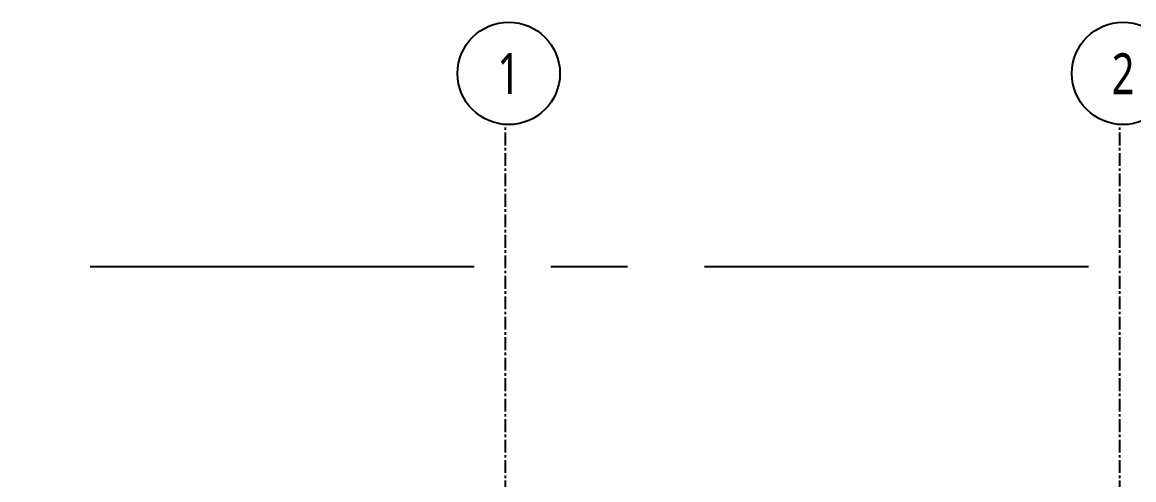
# Model space of a CAD drawing. Header units: millimetres. Extents: x -3377 to 119122, y -22007 to 15479.
# Drawn here: x 39423 to 41051, y 10810 to 11480 of the extents above; entities that cross this region are included whole.
import ezdxf
from ezdxf.enums import TextEntityAlignment as Align

# ---------------------------------------------------------------- set-up
doc = ezdxf.new("R2010")
doc.units = ezdxf.units.MM
doc.header["$LTSCALE"] = 150
doc.header["$MEASUREMENT"] = 0
doc.linetypes.add('CENTER', pattern=[2, 1.25, -0.25, 0.25, -0.25])
doc.layers.get('0').update_dxf_attribs({"plot": 0})
for name, color, linetype in [('Col-Line', 8, 'CENTER'), ('Duct', 1, 'Continuous'), ('GRID', 5, 'CENTER')]:
    doc.layers.add(name, color=color, linetype=linetype)
doc.layers.add('S-ARCH', color=252, linetype='Continuous', plot=False)
doc.styles.add('C1', font='', dxfattribs={"bigfont": 'japanese.shx'})
doc.styles.get('C1').set_extended_font_data('微軟正黑體')

# ---------------------------------------------------------------- blocks, each defined once
blk = doc.blocks.new('A$C69764756')
at = {"layer": 'Col-Line', "color": 252, "linetype": 'ByBlock'}
for centre in [(-835, 1481.15945), (65, 1481.15945)]:
    blk.add_circle(centre, 75, dxfattribs=at)
at = {"layer": 'Duct', "color": 252, "linetype": 'CENTER', "ltscale": 3}
blk.add_lwpolyline([(-3248.34882, -1646.48446), (-3248.33714, -389.26289), (-3248.3549, 1198.22963), (2559.9, 1198.1), (2559.3809, -389.35039), (2558.9663, -1646.48446), (-422.8204, -1646.48157)], close=True, dxfattribs=at)
blk.add_lwpolyline([(-3248.34882, -1646.48446), (-3248.33714, -389.26289), (-3248.3549, 1198.22963), (2559.9, 1198.1), (2559.3809, -389.35039), (2558.9663, -1646.48446), (-422.8204, -1646.48157)], close=True, dxfattribs=at)
blk.add_lwpolyline([(-3248.34882, -1646.48446), (-3248.33714, -389.26289), (-3248.3549, 1198.22963), (2559.9, 1198.1), (2559.3809, -389.35039), (2558.9663, -1646.48446), (-422.8204, -1646.48157)], close=True, dxfattribs=at)
at = {"layer": 'GRID', "color": 252, "ltscale": 0.1}
for p, q in [((-840, -1264.17596), (-840, 1406.15945)), ((60, -1264.17596), (60, 1406.15945))]:
    blk.add_line(p, q, dxfattribs=at)
at = {"layer": 'Col-Line', "color": 252, "style": 'C1', "width": 0.75}
for s, p in [('1', (-835, 1481.15945)), ('2', (65, 1481.15945))]:
    blk.add_text(s, height=60, dxfattribs=at).set_placement(p, align=Align.MIDDLE)
blk = doc.blocks.new('2021-1102')
blk.add_blockref('A$C69764756', (28860.3, -5596))

msp = doc.modelspace()

# ---------------------------------------------------------------- block references
at = {"layer": 'S-ARCH'}
msp.add_blockref('2021-1102', (12110.4, 15520.27), dxfattribs=at)

doc.saveas('drawing.dxf')
